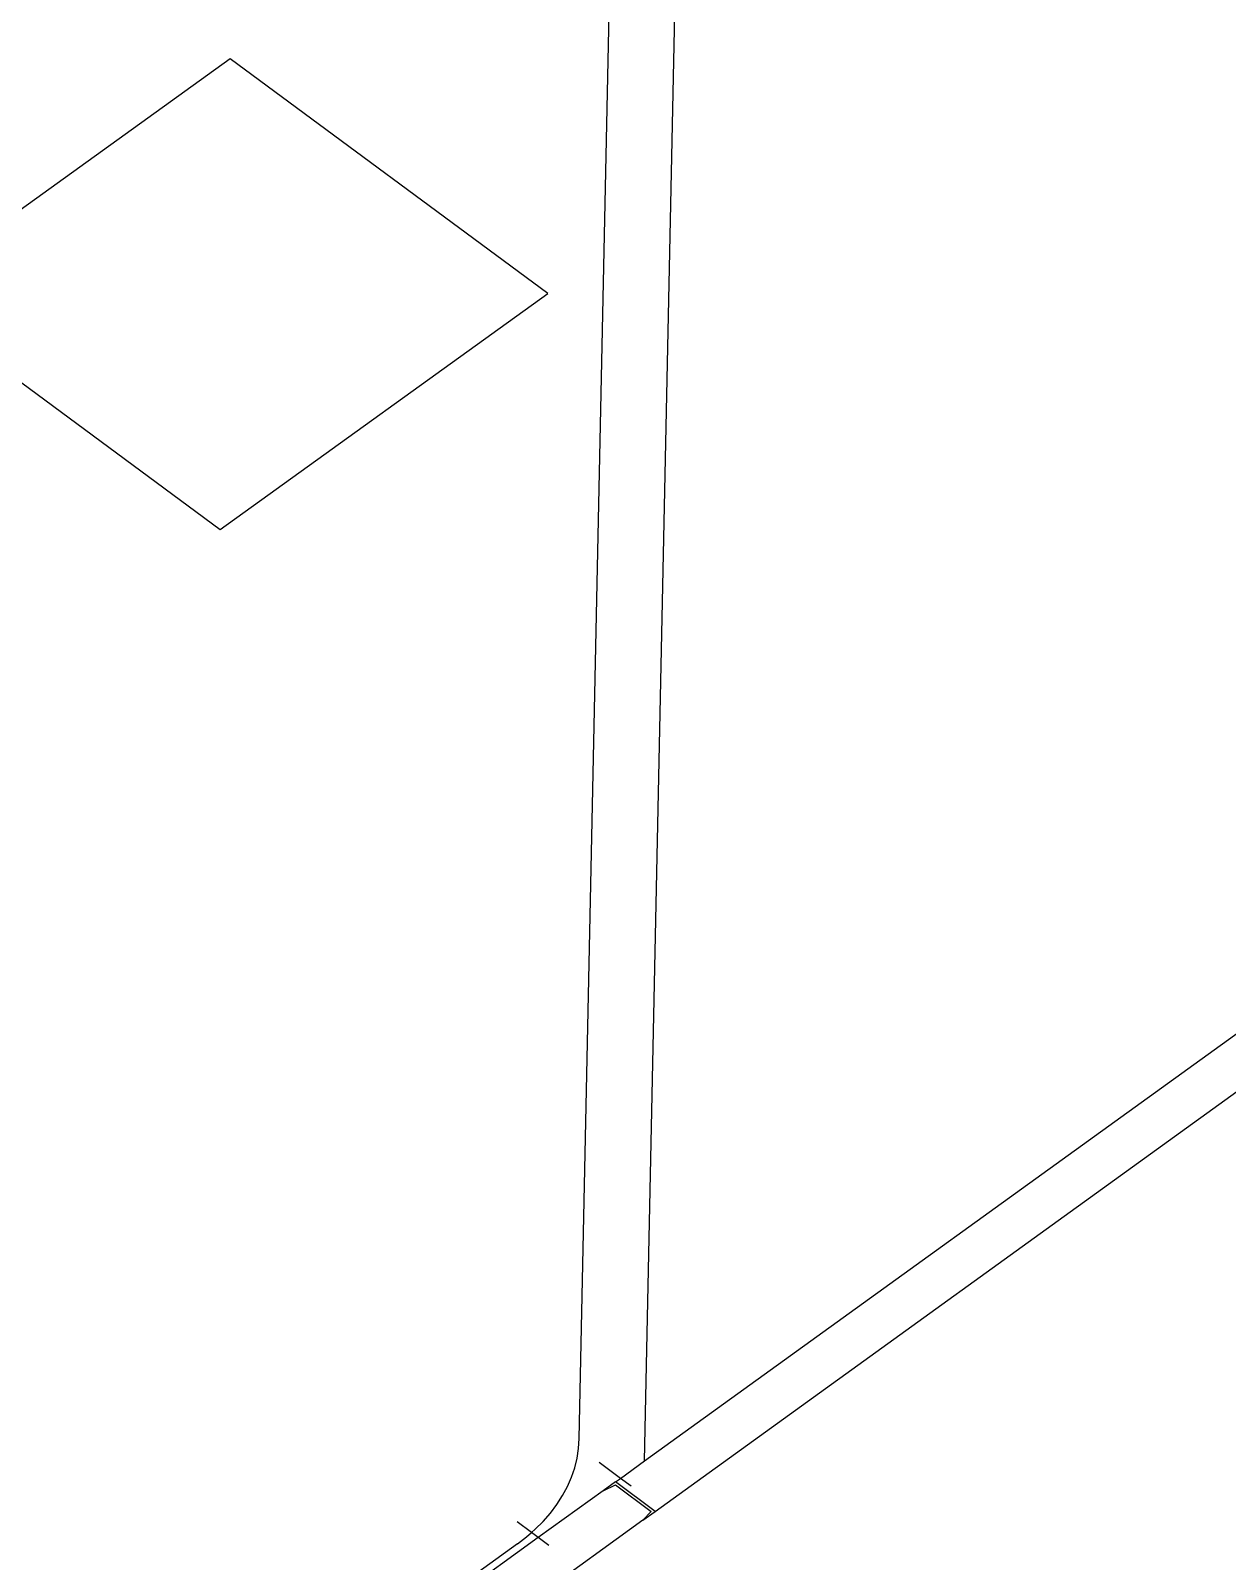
# Model space of a CAD drawing. Extents: x -83 to 83, y -28 to 43.
# Drawn here: x -79.734 to -77.101, y 3.169 to 6.536 of the extents above; entities that cross this region are included whole.
import ezdxf

# ---------------------------------------------------------------- set-up
doc = ezdxf.new("R2010")
doc.units = 0
doc.layers.get('0').update_dxf_attribs({"linetype": 'CONTINUOUS'})

msp = doc.modelspace()

# ---------------------------------------------------------------- linework, layer by layer
for p, q in [((-78.3833, 3.3898), (-78.2747, 8.6018)), ((-78.5269, 3.4389), (-78.43, 8.0568)), ((-79.2944, 6.4732), (-80.0152, 5.9548)), ((-78.5961, 5.9575), (-79.2944, 6.4732)), ((-80.0152, 5.9548), (-79.317, 5.4386)), ((-79.317, 5.4386), (-78.5961, 5.9575)), ((-78.3833, 3.3898), (-74.845, 5.9441)), ((-78.3596, 3.2789), (-74.7574, 5.8796)), ((-78.5283, 3.4175), (-78.5269, 3.4389)), ((-78.5316, 3.3961), (-78.5283, 3.4175)), ((-78.5439, 3.3541), (-78.5369, 3.375)), ((-78.5369, 3.375), (-78.5316, 3.3961)), ((-78.4364, 3.3515), (-78.4831, 3.3861)), ((-78.4364, 3.3515), (-78.3833, 3.3898)), ((-78.5636, 3.3136), (-78.5529, 3.3336)), ((-78.5529, 3.3336), (-78.5439, 3.3541)), ((-78.4472, 3.3437), (-78.4742, 3.3242)), ((-78.4742, 3.3242), (-78.4473, 3.3372)), ((-78.4473, 3.3372), (-78.3685, 3.2789)), ((-78.4472, 3.3437), (-78.4364, 3.3515)), ((-78.3596, 3.2789), (-78.4472, 3.3437)), ((-78.413, 3.3342), (-78.4364, 3.3515)), ((-78.4742, 3.3242), (-78.617, 3.2211)), ((-78.5761, 3.294), (-78.5636, 3.3136)), ((-78.6062, 3.2569), (-78.5903, 3.2751)), ((-78.5903, 3.2751), (-78.5761, 3.294)), ((-78.3685, 3.2789), (-78.3867, 3.2593)), ((-78.3867, 3.2593), (-78.3596, 3.2789)), ((-78.3867, 3.2593), (-83.2286, -0.2361)), ((-78.6319, 3.2322), (-78.6637, 3.2557)), ((-78.6426, 3.2229), (-78.6319, 3.2322)), ((-78.6319, 3.2322), (-78.6236, 3.2394)), ((-78.617, 3.2211), (-78.6319, 3.2322)), ((-78.6236, 3.2394), (-78.6062, 3.2569)), ((-78.6629, 3.2072), (-78.8108, 3.1004)), ((-78.617, 3.2211), (-78.7977, 3.0907)), ((-78.6629, 3.2072), (-78.6426, 3.2229)), ((-78.5936, 3.2038), (-78.617, 3.2211))]:
    msp.add_line(p, q)

doc.saveas('drawing.dxf')
